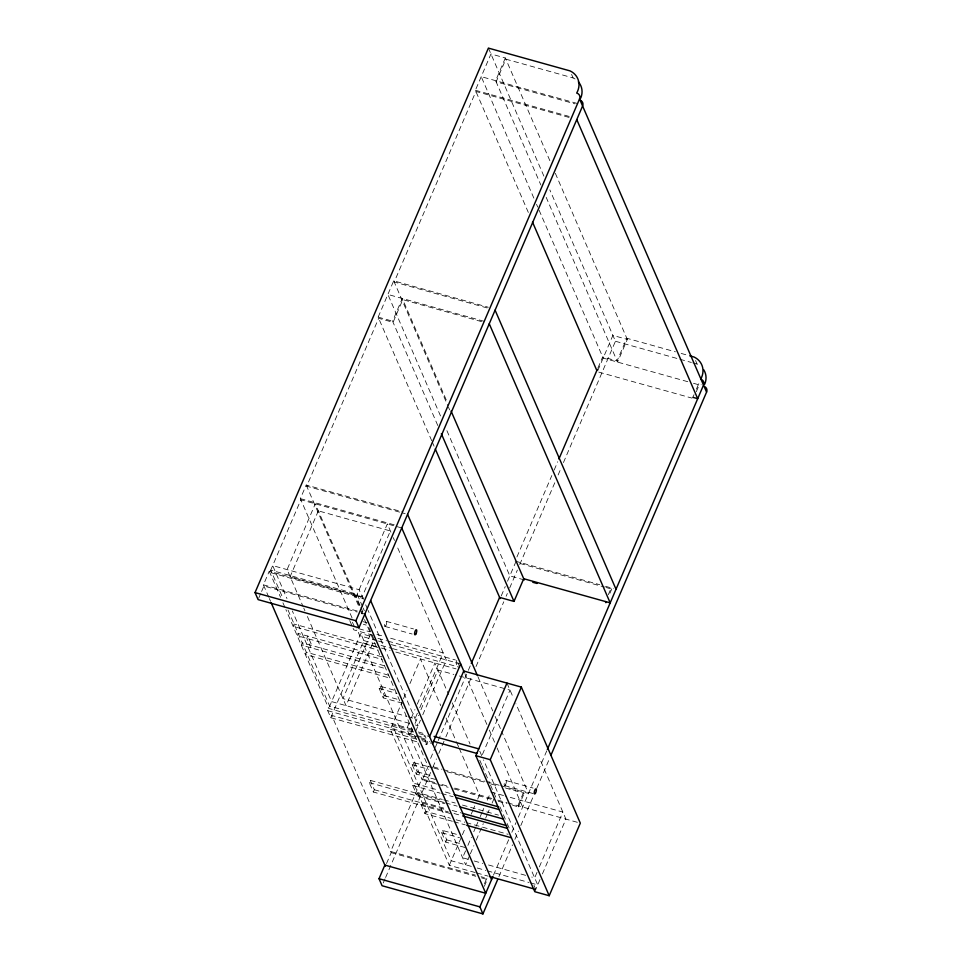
<?xml version="1.0" encoding="UTF-8"?>
<svg xmlns="http://www.w3.org/2000/svg" width="962" height="962" viewBox="0 0 962 962"><rect width="100%" height="100%" fill="white"/><g stroke="black" fill="none" stroke-linecap="round" stroke-linejoin="round"><path stroke-width="0.72" stroke-dasharray="4.81 3.61" d="M268.771 597.186L263.42 584.836L269.252 571.224L363.877 597.63M352.092 617.989L300.36 498.617L306.205 485.004L402.26 511.832M431.697 440.68L378.15 317.123L393.711 280.832L488.347 307.251M528.33 212.446L475.384 90.26L490.945 53.968L505.351 57.985L550.565 162.325M258.67 598.256L261.003 592.808M261.592 591.45L263.925 586.002L357.118 612.024M437.77 425.493L392.568 321.152L402.284 298.46L447.498 402.801M505.351 57.985L495.634 80.676L540.848 185.005M416.811 741.738L330.772 717.724L327.729 710.69L360.786 633.549L372.258 636.76M330.772 717.724L363.84 640.584L360.786 633.549M370.586 634.174L342.977 698.604L406.385 716.293M402.453 703.234L383.237 697.871L379.172 688.491L380.146 686.231L395.25 690.439M383.237 697.871L384.211 695.61L380.146 686.231M475.24 872.546L449.302 865.307L390.356 729.28L402.874 700.071M403.463 698.701L406.986 690.476M409.932 683.621L420.502 658.946L440.74 705.663M450.216 813.467L373.364 792.015L369.3 782.635L370.274 780.362L442.857 800.624M373.364 792.015L374.338 789.742L370.274 780.362M409.066 723.28L406.71 728.763L465.656 864.79L469.769 855.194M411.411 717.796L414.935 709.571M417.292 704.088L434.908 662.974L448.605 694.576M417.376 713.227L415.031 718.71L407.828 716.702M419.721 707.743L443.229 652.921L389.911 638.034M412.698 728.943L409.764 735.798L415.524 737.409M415.055 723.46L418.578 715.235M420.923 709.752L437.963 670.009L453.811 674.434M415.74 731.18L420.442 720.225M422.775 714.778L446.272 659.956L396.861 545.911M435.485 779.461L416.269 774.097L412.205 764.718L413.179 762.445L429.641 767.039M426.839 744.54L423.797 737.505L424.759 735.233L427.813 742.267L426.839 744.54L423.977 743.734M456.854 660.365L455.88 662.638L457.407 666.161M416.269 774.097L417.243 771.825L413.179 762.445M444.203 802.512L416.823 794.865L412.758 785.485L413.732 783.224L438.227 790.055M430.591 758.393L434.716 748.761M435.305 747.39L437.662 741.882M438.251 740.499L467.748 671.704M468.338 670.322L470.695 664.814M516.931 556.95L551.815 475.553M554.172 470.045L557.719 461.76M597.931 367.953L602.669 356.914L617.075 360.93L626.791 338.251L675.444 351.827M386.532 863.539L391.197 852.657L331.746 715.451L416.342 739.069M436.652 784.066L422.318 780.062L428.15 766.449L364.502 619.552M501.25 595.899L505.254 586.555M507.539 581.216L515.656 562.265M597.919 370.334L612.89 335.401L627.308 339.418L617.58 362.109L546.2 197.366M416.823 794.865L417.797 792.604L442.292 799.434M383.249 882.984L385.028 878.847M385.618 877.476L432.287 768.578M432.876 767.195L436.423 758.922M438.792 753.414L445.286 738.251M445.875 736.868L471.873 676.226M476.01 666.57L503.775 601.791M506.132 596.272L507.323 593.518M509.68 587.998L517.364 570.081M519.72 564.574L555.759 480.483M558.128 474.975L561.087 468.073M563.443 462.566L615.439 341.257L549.843 189.875M452.332 821.271L424.951 813.636L420.887 804.244L421.861 801.983L446.356 808.814M424.951 813.636L425.925 811.363L450.42 818.205M464.959 847.474L445.743 842.111L441.678 832.731L442.652 830.459L457.744 834.679M482.395 754.545L510.004 690.115L455.254 674.831M445.743 842.111L446.717 839.838L442.652 830.459M449.302 865.307L461.82 836.098M462.409 834.727L465.343 827.873M471.224 814.165L472.979 810.052M473.569 808.681L474.747 805.94M477.681 799.085L479.449 794.973L459.199 748.256M465.548 850.901L462.602 857.755L468.374 859.367M467.893 845.418L471.416 837.193M473.773 831.709L475.529 827.597M476.118 826.226L477.886 822.113M480.23 816.63L481.998 812.517M482.575 811.146L483.754 808.405M487.277 800.192L490.223 793.337M470.358 853.823L473.881 845.598M476.226 840.115L483.285 823.664M485.63 818.181L487.397 814.08M487.974 812.71L489.153 809.968M492.087 803.114L493.855 799.001M484.427 883.741L486.76 878.294L481.024 876.695M608.297 594.72L611.219 587.914L611.724 589.081L608.802 595.887M692.893 397.342L694.059 394.624M696.392 389.177L698.725 383.73L701.13 384.403M484.343 886.279L487.265 879.472L486.76 878.294M518.374 806.877L524.218 793.265L523.701 792.087L517.869 805.699L518.374 806.877L512.638 805.278M696.32 391.714L699.242 384.908L698.725 383.73M493.494 875.119L508.886 839.225M511.844 832.322L515.981 822.654M518.35 817.135L546.741 750.877M498.917 876.635L512.518 844.876M514.886 839.357L518.434 831.072M520.803 825.552L533.225 796.56M536.784 788.287L549.795 757.912M537 872.378L534.656 877.861L531.77 877.055M539.357 866.906L562.854 812.072L505.218 795.983M534.788 891.702L540.067 879.376M542.4 873.941L565.909 819.107L515.897 703.691M575.06 79.004A19.144 16.751 -23.4 0 0 573.111 77.934L505.868 59.163L496.139 81.842L574.927 103.836M577.284 103.463L481.228 76.647L534.163 198.833M475.384 90.26L571.452 117.075M569.095 117.448L475.901 91.438L394.216 281.998L487.421 308.02M681.168 353.427L688.323 355.423M615.439 341.257L678.463 358.862M679.906 359.259L691.365 362.458M692.796 362.854L697.089 364.057A19.144 16.751 -23.4 0 1 699.037 365.127M483.946 321.26L387.878 294.444L441.414 418.001M481.589 321.633L402.789 299.639L393.073 322.318L378.667 318.302L306.71 486.183L400.445 512.349M687.77 381.698L603.174 358.08L538.335 208.441M693.506 383.297L699.242 384.908M598.773 372.102L691.967 398.112M378.15 317.123L392.568 321.152M402.777 512.999L405.17 513.672M300.36 498.617L396.428 525.444M401.743 527.958L300.878 499.795L269.757 572.39L363.42 598.544M515.151 561.099L599.747 584.704M605.483 586.303L613.624 588.576M519.961 563.467L604.557 587.085M605.988 587.481L611.724 589.081M524.23 579.906L509.824 575.877L446.176 428.98M263.42 584.836L359.475 611.652M361.195 613.155L363.588 613.828M386.315 621.332L413.48 628.92M384.956 626.43L412.109 634.018M363.035 621.656L367.147 622.811M363.432 624.314L366.173 625.072M358.862 628.739L369.841 631.806M376.936 634.415L384.151 636.423M372.979 635.221L353.775 629.857L349.711 620.478M377.994 638.359L386.592 640.752M388.035 641.161L455.423 659.968M377.02 640.62L359.812 635.822L356.842 628.956M378.451 641.029L385.75 643.061M391.354 644.624L460.678 663.984M363.84 640.584L375.312 643.794M381.036 645.394L391.077 648.196M392.508 648.592L459.896 667.412M375.769 646.464L362.866 642.856L422.318 780.062M381.505 648.063L390.103 650.468M395.839 652.068L456.06 668.879M377.681 647.39L294.107 624.061L293.133 626.334L378.15 650.072M381.782 656.781L298.172 633.441L297.198 635.714L382.227 659.451M384.427 665.776L302.236 642.832L301.262 645.093L386.291 668.831M388.432 675.132L306.301 652.212L305.327 654.473L388.901 677.813M379.172 688.491L397.017 693.47M384.211 695.61L399.314 699.819M409.427 723.34L331.613 701.611L292.328 610.93M415.199 724.939L418.073 725.745L368.061 610.329M411.808 729.076L329.677 706.156L287.999 609.968M412.482 730.374L392.304 724.735L451.25 860.762L471.416 866.401M418.242 731.986L425.445 733.994M413.299 732.034L328.703 708.417L285.894 609.631M419.035 733.633L429.569 736.579M327.729 710.69L415.187 735.1M416.618 735.509L423.797 737.505M390.356 729.28L419.179 737.325M420.622 737.722L427.825 739.73M421.296 739.02L429.942 741.425M422.077 740.668L431.421 743.277M505.94 780.483L533.104 788.07M504.581 785.581L533.176 793.566M433.369 766.87L441.979 769.275M443.41 769.672L484.992 781.288M486.423 781.685L499.326 785.281M500.769 785.689L528.511 793.434L501.695 731.565M428.15 766.449L432.455 767.652M433.886 768.049L441.053 770.045M446.789 771.644L484.066 782.058M491.233 784.054L498.4 786.062M505.579 788.058L524.218 793.265M412.205 764.718L428.679 769.311M490.8 791.966L503.775 795.586M417.243 771.825L432.335 776.045M434.716 782.491L421.801 778.883L390.692 851.478L475.288 875.095M441.883 784.487L449.05 786.495M454.785 788.094L492.412 798.592M497.799 800.095L506.818 802.621M507.828 802.897L580.314 823.135M438.083 784.463L448.124 787.265M453.86 788.864L491.137 799.266M498.304 801.274L506.914 803.667M445.43 792.063L452.645 794.083M412.758 785.485L440.139 793.133M441.582 793.53L453.114 796.752M443.735 799.843L455.267 803.054M462.469 805.074L498.496 815.127M445.647 802.909L457.178 806.132M369.3 782.635L444.733 803.691M452.128 810.425L460.774 812.842M374.338 789.742L446.921 810.004M420.887 804.244L448.268 811.892M454.028 813.503L461.243 815.511M456.192 819.804L464.838 822.221M466.269 822.63L508.068 834.294M453.775 821.68L465.307 824.891M441.678 832.731L459.511 837.71M446.717 839.838L461.808 844.059M474.134 860.966L482.78 863.383M488.54 864.994L526.01 875.456M477.188 868.013L485.834 870.418M487.265 870.826L529.064 882.491M530.495 882.888L537.71 884.908L483.525 759.872M476.683 872.943L488.203 876.166M391.197 852.657L475.793 876.274M481.529 877.873L487.265 879.472M571.584 74.411L573.111 77.934M695.562 360.534L697.089 364.057M555.327 173.304L627.308 339.418M488.407 48.1L543.891 176.142M536.543 204.329L537.734 207.07M393.711 280.832L447.847 405.76M448.436 407.13L449.627 409.884M432.287 442.063L434.066 446.176M506.962 683.08L513.516 698.196M477.873 676.575L492.76 710.942M495.141 716.437L501.106 730.194M464.887 673.689L486.928 724.554M489.309 730.05L496.464 746.548M497.053 747.931L522.679 807.046M457.864 662.71L459.391 666.233M390.909 532.178L387.337 523.929L356.217 596.524L360.389 606.144M393.29 537.674L394.48 540.416M479.773 751.226L482.936 758.489M479.797 760.281L481.577 764.405M482.178 765.776L489.911 783.645M490.512 785.016L497.065 800.131M500.036 806.998L506.589 822.113M507.178 823.484L510.161 830.362M533.97 885.317L535.762 889.441M452.176 702.813L470.045 744.035M446.103 718.025L456.228 741.389M456.818 742.76L458.609 746.885M363.299 599.338L359.139 589.718L272.679 565.584L286.965 598.556M365.68 604.833L367.472 608.958M362.542 606.625L357.191 594.263L270.731 570.129L282.636 597.606M363.143 607.996L364.333 610.75M360.978 607.515L363.359 613.01M359.343 605.495L315.283 503.811L287.085 569.612L303.162 606.709M361.724 610.99L362.914 613.744M368.867 627.477L371.849 634.343M372.438 635.726L374.23 639.85L346.031 705.639L307.323 616.329M306.205 485.004L359.74 608.561M360.329 609.944L362.121 614.057M352.417 622.234L354.16 626.25M303.751 608.08L304.942 610.834M269.252 571.224L280.543 597.282M282.924 602.777L285.305 608.261M269.36 598.556L270.55 601.31M318.338 510.858L290.139 576.647L362.181 596.753L390.38 530.964L318.338 510.858M307.78 636.122L306.806 638.395L310.87 647.775L311.844 645.514L307.78 636.122M505.387 784.944A2.646 0.866 -74.4 0 0 506.144 780.615A2.646 0.866 -74.4 0 0 504.256 783.549A2.646 0.866 -74.4 0 0 505.387 784.944M385.762 625.793A2.646 0.866 -74.4 0 0 386.52 621.464A2.646 0.866 -74.4 0 0 384.632 624.398A2.646 0.866 -74.4 0 0 385.762 625.793"/><path stroke-width="1.44" d="M581.433 100.962A5.279 4.618 -23.4 0 1 582.599 105.976L358.958 627.777L258.093 599.615L255.038 592.58L488.407 48.1L570.057 70.899A19.144 16.751 -23.4 0 1 576.695 93.061A5.279 4.618 -23.4 0 1 579.545 98.942L706.577 392.111L550.973 755.158M358.958 627.777L355.904 620.743L579.545 98.942M429.569 736.579L460.678 663.984M432.611 743.614L463.732 671.019L521.368 687.108L580.314 823.135L549.194 895.73L534.788 891.702L475.841 755.675L506.962 683.08M497.727 879.388L482.936 913.9L382.07 885.737L379.028 878.703L384.86 865.091L485.726 893.253L364.79 614.165M471.284 663.443L499.591 597.39L514.009 601.418L523.725 578.727L610.185 602.861L489.249 323.773M558.91 459.006L597.342 369.324M549.194 895.73L490.259 759.703L521.368 687.108M482.936 913.9L479.894 906.865L492.905 876.49M547.342 749.494L703.535 385.077A5.279 4.618 -23.4 0 0 700.673 379.196A19.144 16.751 -23.4 0 0 694.047 357.022L689.754 355.82M692.893 397.342L697.703 398.677L576.767 119.589M532.768 582.287L537.073 583.477M255.038 592.58L355.904 620.743M434.09 736.399L478.763 748.869M433.585 741.341L476.815 753.414M475.841 755.675L490.259 759.703M454.076 794.48L498.749 806.95M455.988 797.558L499.218 809.619M460.052 806.938L503.282 818.999M462.205 813.239L506.878 825.709M462.674 815.92L507.347 828.39M466.738 825.3L511.411 837.77M489.646 876.562L534.319 889.032M379.028 878.703L479.894 906.865M532.491 222.054L596.741 370.322M495.093 310.161L616.017 589.249M605.387 601.527L605.892 602.693M451.07 411.039L524.23 579.906M441.342 433.73L513.912 601.214M435.257 448.917L500.108 598.568M407.575 514.345L477.272 675.192M401.743 527.958L464.297 672.306M370.623 600.553L491.558 879.641M271.152 602.681L385.365 866.269M704.893 386.724A5.279 4.618 -23.4 0 1 706.577 392.111M703.631 369.648A19.144 16.751 -23.4 0 1 704.737 384.175M580.351 100.313A5.279 4.618 -23.4 0 1 580.916 100.601M578.354 81.83A19.144 16.751 -23.4 0 1 580.747 98.052M535.413 793.325A2.646 0.866 -74.4 0 0 536.171 788.996A2.646 0.866 -74.4 0 0 534.283 791.93A2.646 0.866 -74.4 0 0 535.413 793.325M415.776 634.174A2.646 0.866 -74.4 0 0 416.534 629.845A2.646 0.866 -74.4 0 0 414.646 632.78A2.646 0.866 -74.4 0 0 415.776 634.174"/></g></svg>
